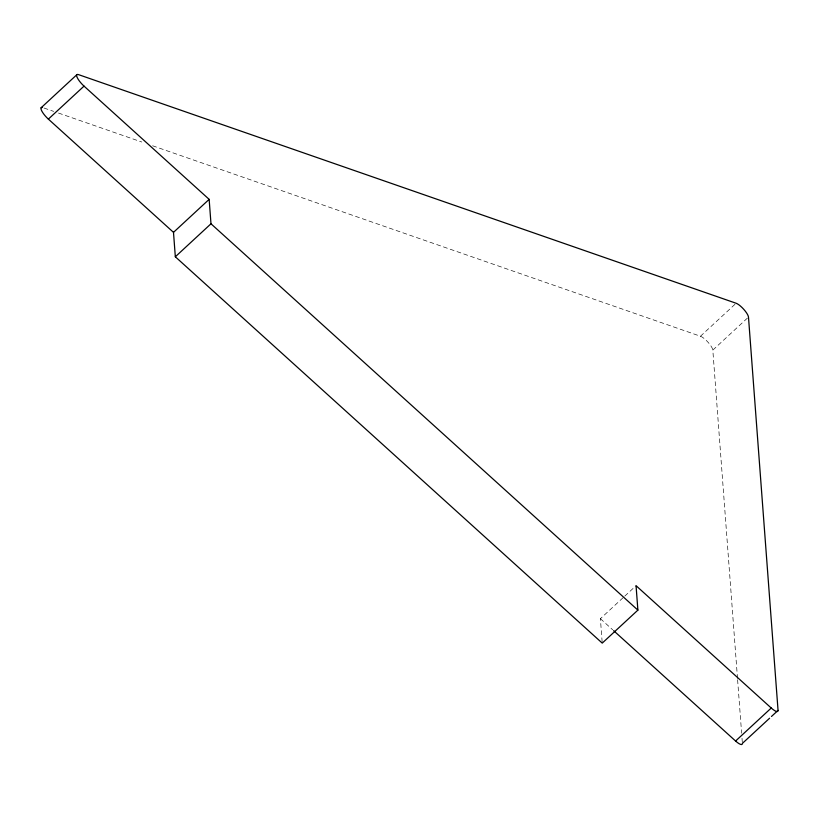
<?xml version="1.0" encoding="UTF-8"?>
<svg xmlns="http://www.w3.org/2000/svg" width="819" height="819" viewBox="0 0 819 819"><rect width="100%" height="100%" fill="white"/><g stroke="black" fill="none" stroke-linecap="round" stroke-linejoin="round"><path stroke-width="0.61" stroke-dasharray="4.09 3.07" d="M152.621 145.782L700.46 336.24L736.117 303.245M737.509 678.48L712.817 350.112L748.484 317.117M602.139 641.891L600.399 618.683L623.853 596.979M624.795 596.109L636.056 585.687M44.021 108.026L53.675 111.384M58.497 113.063L141.759 142.004M600.399 618.683L612.684 629.801M737.602 679.75L741.625 733.21M742.004 738.298L742.393 743.386M700.46 336.24A10.074 2.682 47.2 0 1 708.148 342.373A10.074 2.682 47.2 0 1 712.817 350.112"/><path stroke-width="1.23" d="M41.093 107.791L76.751 74.795M48.362 119.113L84.029 86.118L209.152 199.355L210.985 223.782L637.888 610.124L602.231 643.11L175.327 256.777L173.495 232.35L48.362 119.113A10.074 2.682 47.2 0 1 41.8 111.026A10.074 2.682 47.2 0 1 42.271 107.463M173.495 232.35L209.152 199.355M175.327 256.777L210.985 223.782M613.626 630.661L735.585 741.021L771.242 708.025A10.074 2.682 47.2 0 0 778.05 710.401L748.484 317.117A10.074 2.682 47.2 0 0 743.806 309.377A10.074 2.682 47.2 0 0 736.117 303.245L78.47 74.611A10.074 2.682 47.2 0 0 77.262 77.651A10.074 2.682 47.2 0 0 84.029 86.118M769.604 718.212L742.393 743.386A10.074 2.682 47.2 0 1 735.585 741.021M771.478 716.471L778.05 710.401M771.242 708.025L636.056 585.687L637.888 610.124"/></g></svg>
